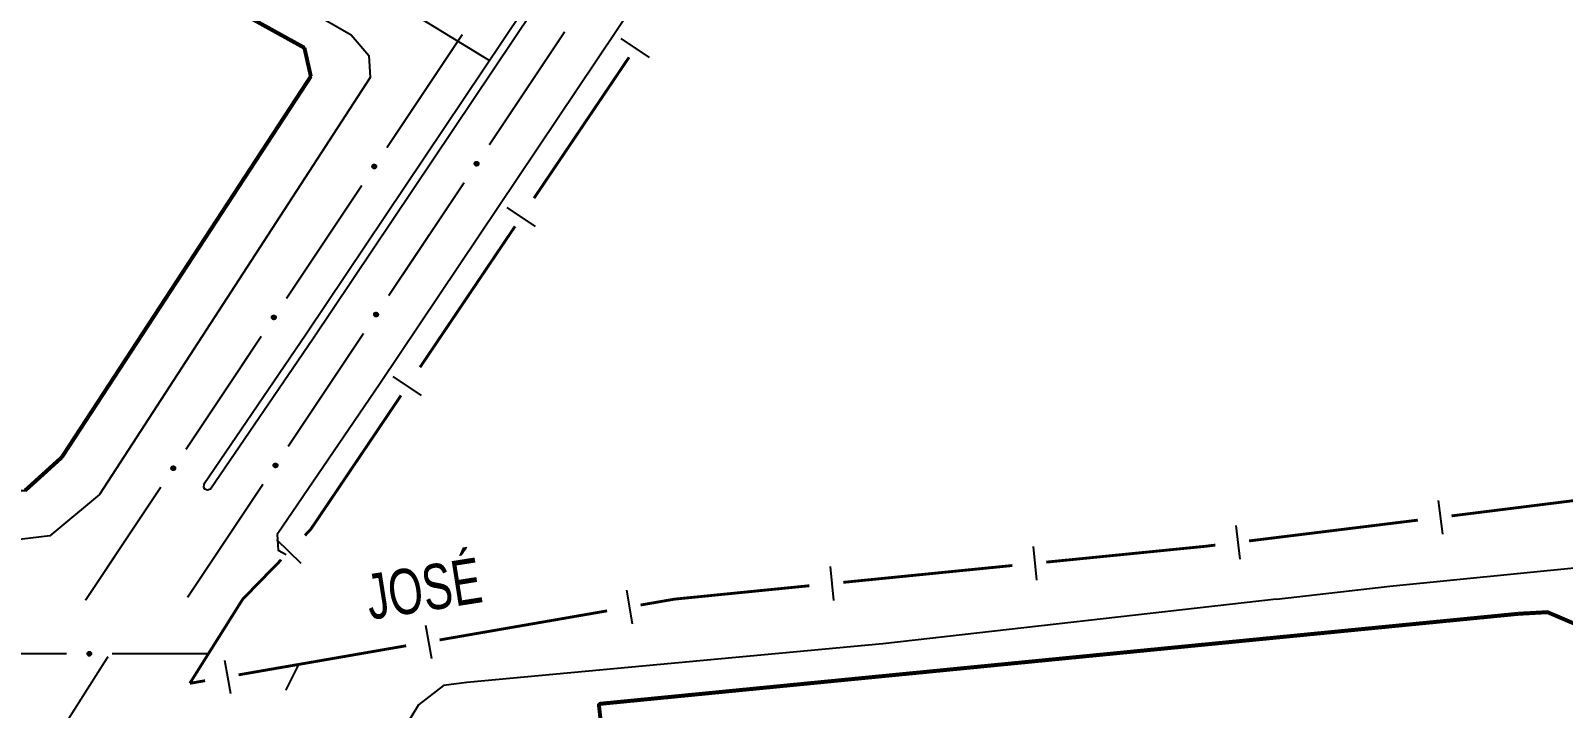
# Model space of a CAD drawing. Extents: x 202481 to 204056, y 4838981 to 4840330.
# Drawn here: x 203758.6 to 203893.8, y 4839887.9 to 4839947.7 of the extents above; entities that cross this region are included whole.
import ezdxf

# ---------------------------------------------------------------- set-up
doc = ezdxf.new("R2010")
doc.units = 0
doc.header["$LTSCALE"] = 1.5
doc.header["$MEASUREMENT"] = 0
for name, color, linetype in [('CD_MALHA_LOTES', 7, 'CONTINUOUS'), ('LM-LIM-SETORES-BAIRROS', 250, 'CONTINUOUS'), ('RU-QUADRA', 210, 'CONTINUOUS'), ('SV-EIXO-RUA-PAV', 20, 'CONTINUOUS'), ('SV-RUA-PAVIM', 7, 'CONTINUOUS'), ('SV-SEP-FISICO-VIA', 7, 'CONTINUOUS'), ('SV-TXT-RUA-PAV', 7, 'CONTINUOUS')]:
    doc.layers.add(name, color=color, linetype=linetype)
doc.styles.add('ARIAL', font='ARIAL.SHX')

msp = doc.modelspace()

# ---------------------------------------------------------------- linework, layer by layer
at = {"layer": 'CD_MALHA_LOTES', "linetype": 'Continuous', "const_width": 0.35, "flags": 128}
for points in [[(203734.73, 4839972.75), (203782.74, 4839946.21)], [(203782.74, 4839946.21), (203783.31, 4839943.69)], [(203783.31, 4839943.69), (203761.33, 4839910.06)], [(203761.33, 4839910.06), (203758.1, 4839907.13)], [(203889.88, 4839896.25), (203808.72, 4839888.29)], [(203826.5, 4839746.3), (203891.39, 4839753.65), (203892.62, 4839754.46), (203893.19, 4839755.42), (203893.77, 4839757.71), (203898.37, 4839890.65), (203897.21, 4839893.33), (203895.45, 4839895.1), (203892.43, 4839896.39), (203889.88, 4839896.25)], [(203808.72, 4839888.29), (203812.45, 4839854.3), (203799.94, 4839852.95), (203801.97, 4839831.8), (203783.88, 4839829.51), (203786.94, 4839800.49), (203805.73, 4839802.37), (203809.45, 4839769.13), (203824.12, 4839770.72), (203826.5, 4839746.3)]]:
    msp.add_lwpolyline(points, dxfattribs=at)
at = {"layer": 'LM-LIM-SETORES-BAIRROS'}
for points in [[(203813.189443, 4839945.363569), (203810.701807, 4839947.040372)], [(203803.128624, 4839930.437755), (203800.640988, 4839932.114558)], [(203793.067806, 4839915.511941), (203790.58017, 4839917.188744)], [(203882.784364, 4839906.253839), (203883.156945, 4839903.277066)], [(203782.461244, 4839900.682789), (203780.31377, 4839902.777629)], [(203864.922901, 4839904.047235), (203865.290028, 4839901.069784)], [(203847.053806, 4839902.200971), (203847.35112, 4839899.21574)], [(203829.14242, 4839900.41709), (203829.439733, 4839897.431859)], [(203811.162553, 4839898.327913), (203811.676139, 4839895.372201)], [(203793.428285, 4839895.246397), (203793.941871, 4839892.290686)], [(203775.694017, 4839892.164881), (203776.207603, 4839889.20917)]]:
    msp.add_lwpolyline(points, dxfattribs=at)
at = {"layer": 'LM-LIM-SETORES-BAIRROS', "const_width": 0.25}
for points in [[(203803.002675, 4839932.93458), (203811.38669, 4839945.372759)], [(203792.941856, 4839918.008766), (203801.325872, 4839930.446945)], [(203783.27, 4839903.66), (203791.265053, 4839915.521131)], [(203898.846782, 4839906.752554), (203883.962913, 4839904.889646)], [(203880.69, 4839904.48), (203866.098949, 4839902.680885)], [(203880.986139, 4839904.517065), (203880.69, 4839904.48)], [(203782.784067, 4839903.161858), (203783.27, 4839903.66)], [(203862.28, 4839902.21), (203848.19754, 4839900.80746)], [(203863.121497, 4839902.313758), (203862.28, 4839902.21)], [(203777.3, 4839897.54), (203780.689227, 4839901.014384)], [(203845.212309, 4839900.510146), (203830.286154, 4839899.023579)], [(203827.300923, 4839898.726265), (203816.355075, 4839897.636115)], [(203772.63, 4839890.11), (203777.222136, 4839897.416118)], [(203777.222136, 4839897.416118), (203777.3, 4839897.54)], [(203815.39, 4839897.54), (203812.404583, 4839897.021252)], [(203816.355075, 4839897.636115), (203815.39, 4839897.54)], [(203809.448872, 4839896.507666), (203794.670316, 4839893.939736)], [(203791.714604, 4839893.426151), (203776.936048, 4839890.858221)], [(203772.995099, 4839890.173439), (203772.63, 4839890.11)], [(203773.980336, 4839890.344635), (203772.995099, 4839890.173439)]]:
    msp.add_lwpolyline(points, dxfattribs=at)
at = {"layer": 'RU-QUADRA', "linetype": 'Continuous', "const_width": 0.18, "flags": 128}
for points in [[(203761.33, 4839910.06), (203758.1, 4839907.13), (203736.51, 4839906.46), (203724.39, 4839906.08), (203713.6, 4839905.75), (203706.27, 4839905.52), (203677.1, 4839904.62), (203670.74, 4839904.42), (203669.57, 4839945.76), (203669.24, 4839957.76), (203668.9, 4839969.75), (203668.55, 4839981.75), (203668.11, 4839997.74), (203667.74, 4840010.75), (203674.22, 4840007.05), (203684.64, 4840001.1), (203702.32, 4839991.01), (203710.35, 4839986.43), (203722.29, 4839979.62), (203734.73, 4839972.75), (203782.74, 4839946.21), (203783.31, 4839943.69)], [(203808.72, 4839888.29), (203812.45, 4839854.3), (203799.94, 4839852.95), (203801.97, 4839831.8), (203783.88, 4839829.51), (203786.94, 4839800.49), (203805.73, 4839802.37), (203809.45, 4839769.13), (203824.12, 4839770.72), (203826.5, 4839746.3), (203891.39, 4839753.65), (203892.62, 4839754.46), (203893.19, 4839755.42), (203893.77, 4839757.71), (203898.37, 4839890.65), (203897.21, 4839893.33), (203895.45, 4839895.1), (203892.43, 4839896.39), (203889.88, 4839896.25)]]:
    msp.add_lwpolyline(points, close=True, dxfattribs=at)
at = {"layer": 'SV-EIXO-RUA-PAV', "const_width": 0.18}
for points in [[(203799, 4839945.13), (203788.762075, 4839951.389784)], [(203796.2, 4839946.67), (203796.673868, 4839947.381769)], [(203799.052768, 4839937.640308), (203805.70846, 4839947.625386)], [(203790.023131, 4839937.393391), (203796.119682, 4839946.549376)], [(203796.119682, 4839946.549376), (203796.2, 4839946.67)], [(203781.155421, 4839924.075594), (203787.806203, 4839934.063941)], [(203790.178512, 4839924.326872), (203796.834204, 4839934.311949)], [(203772.28771, 4839910.757797), (203778.938493, 4839920.746144)], [(203781.304256, 4839911.013436), (203787.959948, 4839920.998513)], [(203763.42, 4839897.44), (203770.070783, 4839907.428348)], [(203772.43, 4839897.7), (203779.085692, 4839907.685077)], [(203749.7645, 4839892.763964), (203759.764419, 4839892.723591)], [(203765.41, 4839892.47), (203758.986754, 4839882.333831)], [(203759.764419, 4839892.723591), (203760.66, 4839892.72)], [(203760.66, 4839892.72), (203761.764412, 4839892.720134)], [(203765.764412, 4839892.720619), (203773.764412, 4839892.721589)], [(203773.764412, 4839892.721589), (203774.270471, 4839892.72)], [(203781.098449, 4839889.498275), (203781.991201, 4839891.287966)], [(203781.991201, 4839891.287966), (203782.236237, 4839891.779185)]]:
    msp.add_lwpolyline(points, dxfattribs=at)
at = {"layer": 'SV-EIXO-RUA-PAV'}
for points in [[(203788.743408, 4839935.670082), (203788.733111, 4839935.717894), (203788.734038, 4839935.761092), (203788.745181, 4839935.796898), (203788.763278, 4839935.825972), (203788.785143, 4839935.853631), (203788.813339, 4839935.876653), (203788.850294, 4839935.895273), (203788.898184, 4839935.905939), (203788.942373, 4839935.902081), (203788.978062, 4839935.893034), (203789.009465, 4839935.875909), (203789.035978, 4839935.854218), (203789.058924, 4839935.824139), (203789.077427, 4839935.786504), (203789.086987, 4839935.73809), (203789.085788, 4839935.695746), (203789.0741, 4839935.661396), (203789.056684, 4839935.629934), (203789.034023, 4839935.601965), (203789.006215, 4839935.579525), (203788.968289, 4839935.560963), (203788.920379, 4839935.552161), (203788.878133, 4839935.552875), (203788.843627, 4839935.564077), (203788.813039, 4839935.581921), (203788.785031, 4839935.603514), (203788.760709, 4839935.630894), (203788.743408, 4839935.670082)], [(203797.772198, 4839935.917629), (203797.761924, 4839935.965446), (203797.762872, 4839936.008644), (203797.774033, 4839936.044445), (203797.792145, 4839936.07351), (203797.814023, 4839936.101157), (203797.842231, 4839936.124166), (203797.879194, 4839936.142767), (203797.927089, 4839936.15341), (203797.971277, 4839936.14953), (203798.006961, 4839936.140466), (203798.038356, 4839936.123325), (203798.064858, 4839936.101622), (203798.087789, 4839936.071531), (203798.106274, 4839936.033887), (203798.11581, 4839935.985468), (203798.11459, 4839935.943125), (203798.102886, 4839935.90878), (203798.085454, 4839935.877327), (203798.062779, 4839935.849369), (203798.03496, 4839935.826943), (203797.997025, 4839935.8084), (203797.949111, 4839935.799621), (203797.906865, 4839935.800356), (203797.872365, 4839935.811575), (203797.841786, 4839935.829434), (203797.813788, 4839935.85104), (203797.789479, 4839935.878432), (203797.772198, 4839935.917629)], [(203779.875698, 4839922.352285), (203779.865401, 4839922.400097), (203779.866328, 4839922.443295), (203779.877471, 4839922.479102), (203779.895568, 4839922.508175), (203779.917433, 4839922.535834), (203779.945629, 4839922.558856), (203779.982584, 4839922.577476), (203780.030473, 4839922.588142), (203780.074663, 4839922.584284), (203780.110352, 4839922.575237), (203780.141755, 4839922.558112), (203780.168268, 4839922.536422), (203780.191213, 4839922.506342), (203780.209717, 4839922.468708), (203780.219277, 4839922.420293), (203780.218078, 4839922.377949), (203780.20639, 4839922.343599), (203780.188973, 4839922.312137), (203780.166313, 4839922.284168), (203780.138505, 4839922.261728), (203780.100579, 4839922.243166), (203780.052669, 4839922.234364), (203780.010423, 4839922.235078), (203779.975917, 4839922.24628), (203779.945329, 4839922.264124), (203779.917321, 4839922.285717), (203779.892999, 4839922.313097), (203779.875698, 4839922.352285)], [(203788.897942, 4839922.604193), (203788.887668, 4839922.65201), (203788.888616, 4839922.695207), (203788.899777, 4839922.731009), (203788.917889, 4839922.760073), (203788.939767, 4839922.787721), (203788.967975, 4839922.810729), (203789.004939, 4839922.829331), (203789.052833, 4839922.839974), (203789.097021, 4839922.836094), (203789.132706, 4839922.82703), (203789.1641, 4839922.809889), (203789.190602, 4839922.788186), (203789.213533, 4839922.758095), (203789.232018, 4839922.720451), (203789.241554, 4839922.672032), (203789.240334, 4839922.629689), (203789.22863, 4839922.595344), (203789.211198, 4839922.563891), (203789.188524, 4839922.535933), (203789.160704, 4839922.513507), (203789.12277, 4839922.494963), (203789.074855, 4839922.486185), (203789.032609, 4839922.486919), (203788.998109, 4839922.498139), (203788.96753, 4839922.515998), (203788.939532, 4839922.537604), (203788.915223, 4839922.564996), (203788.897942, 4839922.604193)], [(203780.023686, 4839909.290757), (203780.013412, 4839909.338574), (203780.01436, 4839909.381771), (203780.025521, 4839909.417572), (203780.043633, 4839909.446637), (203780.065511, 4839909.474285), (203780.093719, 4839909.497293), (203780.130683, 4839909.515895), (203780.178577, 4839909.526538), (203780.222765, 4839909.522658), (203780.25845, 4839909.513594), (203780.289844, 4839909.496453), (203780.316347, 4839909.474749), (203780.339277, 4839909.444659), (203780.357762, 4839909.407015), (203780.367298, 4839909.358596), (203780.366078, 4839909.316253), (203780.354374, 4839909.281908), (203780.336942, 4839909.250455), (203780.314268, 4839909.222497), (203780.286448, 4839909.200071), (203780.248514, 4839909.181527), (203780.200599, 4839909.172749), (203780.158353, 4839909.173483), (203780.123853, 4839909.184702), (203780.093274, 4839909.202562), (203780.065277, 4839909.224168), (203780.040968, 4839909.25156), (203780.023686, 4839909.290757)], [(203771.007987, 4839909.034488), (203770.99769, 4839909.0823), (203770.998617, 4839909.125498), (203771.00976, 4839909.161305), (203771.027858, 4839909.190378), (203771.049722, 4839909.218037), (203771.077919, 4839909.241059), (203771.114873, 4839909.259679), (203771.162763, 4839909.270345), (203771.206953, 4839909.266487), (203771.242642, 4839909.257441), (203771.274044, 4839909.240315), (203771.300557, 4839909.218625), (203771.323503, 4839909.188545), (203771.342007, 4839909.150911), (203771.351566, 4839909.102496), (203771.350367, 4839909.060153), (203771.33868, 4839909.025802), (203771.321263, 4839908.99434), (203771.298603, 4839908.966371), (203771.270794, 4839908.943931), (203771.232869, 4839908.925369), (203771.184959, 4839908.916567), (203771.142712, 4839908.917281), (203771.108206, 4839908.928483), (203771.077619, 4839908.946327), (203771.049611, 4839908.96792), (203771.025288, 4839908.9953), (203771.007987, 4839909.034488)], [(203763.620718, 4839892.830439), (203763.654804, 4839892.865514), (203763.691271, 4839892.888688), (203763.72725, 4839892.899262), (203763.761479, 4839892.900316), (203763.79662, 4839892.897451), (203763.831411, 4839892.886745), (203763.867394, 4839892.866309), (203763.902818, 4839892.832364), (203763.924102, 4839892.793446), (203763.936357, 4839892.758728), (203763.939511, 4839892.723098), (203763.936155, 4839892.689008), (203763.923839, 4839892.653236), (203763.902774, 4839892.616974), (203763.867778, 4839892.582179), (203763.831871, 4839892.559705), (203763.796802, 4839892.550391), (203763.760962, 4839892.547446), (203763.725122, 4839892.550802), (203763.69103, 4839892.561508), (203763.654558, 4839892.582784), (203763.620674, 4839892.617779), (203763.597849, 4839892.653337), (203763.588045, 4839892.688265), (203763.585941, 4839892.723615), (203763.588387, 4839892.758896), (203763.597692, 4839892.794317), (203763.620718, 4839892.830439)]]:
    msp.add_lwpolyline(points, close=True, dxfattribs=at)
for points in [[(203788.733111, 4839935.717894), (203788.813339, 4839935.876653)], [(203788.733533, 4839935.742521), (203788.795156, 4839935.857226)], [(203788.734038, 4839935.761092), (203788.785143, 4839935.853631)], [(203788.738857, 4839935.696353), (203788.828069, 4839935.879574)], [(203788.743408, 4839935.670082), (203788.850294, 4839935.895273)], [(203788.754021, 4839935.650191), (203788.873851, 4839935.89663)], [(203788.760709, 4839935.630894), (203788.898184, 4839935.905939)], [(203788.775609, 4839935.621062), (203788.917371, 4839935.900439)], [(203788.785031, 4839935.603514), (203788.942373, 4839935.902081)], [(203788.800223, 4839935.596477), (203788.955976, 4839935.894405)], [(203788.813039, 4839935.581921), (203788.978062, 4839935.893034)], [(203788.830132, 4839935.574922), (203788.994964, 4839935.88156)], [(203788.843627, 4839935.564077), (203789.009465, 4839935.875909)], [(203788.863444, 4839935.560938), (203789.021466, 4839935.862274)], [(203788.878133, 4839935.552875), (203789.035978, 4839935.854218)], [(203788.901293, 4839935.553769), (203789.045703, 4839935.83466)], [(203788.920379, 4839935.552161), (203789.058924, 4839935.824139)], [(203788.945189, 4839935.560606), (203789.066914, 4839935.802504)], [(203788.968289, 4839935.560963), (203789.077427, 4839935.786504)], [(203788.988324, 4839935.576146), (203789.078294, 4839935.755583)], [(203789.006215, 4839935.579525), (203789.086987, 4839935.73809)], [(203789.021995, 4839935.594709), (203789.083239, 4839935.711307)], [(203789.034023, 4839935.601965), (203789.085788, 4839935.695746)], [(203797.761924, 4839935.965446), (203797.842231, 4839936.124166)], [(203797.762358, 4839935.990073), (203797.824038, 4839936.104748)], [(203797.762872, 4839936.008644), (203797.814023, 4839936.101157)], [(203797.76766, 4839935.943903), (203797.856961, 4839936.127079)], [(203797.772198, 4839935.917629), (203797.879194, 4839936.142767)], [(203797.782801, 4839935.897733), (203797.902752, 4839936.144113)], [(203797.789479, 4839935.878432), (203797.927089, 4839936.15341)], [(203797.804375, 4839935.868594), (203797.946274, 4839936.1479)], [(203797.813788, 4839935.85104), (203797.971277, 4839936.14953)], [(203797.828976, 4839935.843996), (203797.984876, 4839936.141848)], [(203797.841786, 4839935.829434), (203798.006961, 4839936.140466)], [(203797.858875, 4839935.822427), (203798.023858, 4839936.128983)], [(203797.872365, 4839935.811575), (203798.038356, 4839936.123325)], [(203797.89218, 4839935.808426), (203798.050351, 4839936.109684)], [(203797.906865, 4839935.800356), (203798.064858, 4839936.101622)], [(203797.930025, 4839935.801239), (203798.074573, 4839936.082059)], [(203797.949111, 4839935.799621), (203798.087789, 4839936.071531)], [(203797.973925, 4839935.808054), (203798.095769, 4839936.049892)], [(203797.997025, 4839935.8084), (203798.106274, 4839936.033887)], [(203798.017067, 4839935.823573), (203798.107126, 4839936.002965)], [(203798.03496, 4839935.826943), (203798.11581, 4839935.985468)], [(203798.050748, 4839935.84212), (203798.112049, 4839935.958687)], [(203798.062779, 4839935.849369), (203798.11459, 4839935.943125)], [(203779.865401, 4839922.400097), (203779.945629, 4839922.558856)], [(203779.865823, 4839922.424724), (203779.927446, 4839922.53943)], [(203779.866328, 4839922.443295), (203779.917433, 4839922.535834)], [(203779.871147, 4839922.378556), (203779.960358, 4839922.561777)], [(203779.875698, 4839922.352285), (203779.982584, 4839922.577476)], [(203779.886311, 4839922.332394), (203780.006141, 4839922.578833)], [(203779.892999, 4839922.313097), (203780.030473, 4839922.588142)], [(203779.907899, 4839922.303266), (203780.049661, 4839922.582642)], [(203779.917321, 4839922.285717), (203780.074663, 4839922.584284)], [(203779.932512, 4839922.27868), (203780.088266, 4839922.576608)], [(203779.945329, 4839922.264124), (203780.110352, 4839922.575237)], [(203779.962422, 4839922.257125), (203780.127254, 4839922.563763)], [(203779.975917, 4839922.24628), (203780.141755, 4839922.558112)], [(203779.995733, 4839922.243141), (203780.153756, 4839922.544477)], [(203780.010423, 4839922.235078), (203780.168268, 4839922.536422)], [(203780.033582, 4839922.235972), (203780.177992, 4839922.516864)], [(203780.052669, 4839922.234364), (203780.191213, 4839922.506342)], [(203780.077479, 4839922.242809), (203780.199204, 4839922.484707)], [(203780.100579, 4839922.243166), (203780.209717, 4839922.468708)], [(203780.120613, 4839922.25835), (203780.210584, 4839922.437786)], [(203780.138505, 4839922.261728), (203780.219277, 4839922.420293)], [(203780.154285, 4839922.276913), (203780.215529, 4839922.39351)], [(203780.166313, 4839922.284168), (203780.218078, 4839922.377949)], [(203788.887668, 4839922.65201), (203788.967975, 4839922.810729)], [(203788.888102, 4839922.676637), (203788.949782, 4839922.791312)], [(203788.888616, 4839922.695207), (203788.939767, 4839922.787721)], [(203788.893404, 4839922.630467), (203788.982705, 4839922.813643)], [(203788.897942, 4839922.604193), (203789.004939, 4839922.829331)], [(203788.908545, 4839922.584297), (203789.028497, 4839922.830676)], [(203788.915223, 4839922.564996), (203789.052833, 4839922.839974)], [(203788.930119, 4839922.555158), (203789.072018, 4839922.834464)], [(203788.939532, 4839922.537604), (203789.097021, 4839922.836094)], [(203788.95472, 4839922.53056), (203789.11062, 4839922.828412)], [(203788.96753, 4839922.515998), (203789.132706, 4839922.82703)], [(203788.984619, 4839922.508991), (203789.149602, 4839922.815547)], [(203788.998109, 4839922.498139), (203789.1641, 4839922.809889)], [(203789.017924, 4839922.49499), (203789.176095, 4839922.796248)], [(203789.032609, 4839922.486919), (203789.190602, 4839922.788186)], [(203789.055769, 4839922.487802), (203789.200317, 4839922.768623)], [(203789.074855, 4839922.486185), (203789.213533, 4839922.758095)], [(203789.099669, 4839922.494618), (203789.221513, 4839922.736456)], [(203789.12277, 4839922.494963), (203789.232018, 4839922.720451)], [(203789.142811, 4839922.510137), (203789.23287, 4839922.689529)], [(203789.160704, 4839922.513507), (203789.241554, 4839922.672032)], [(203789.176492, 4839922.528684), (203789.237793, 4839922.645251)], [(203789.188524, 4839922.535933), (203789.240334, 4839922.629689)], [(203780.013412, 4839909.338574), (203780.093719, 4839909.497293)], [(203780.013847, 4839909.363201), (203780.075526, 4839909.477876)], [(203780.01436, 4839909.381771), (203780.065511, 4839909.474285)], [(203780.019148, 4839909.31703), (203780.108449, 4839909.500207)], [(203780.023686, 4839909.290757), (203780.130683, 4839909.515895)], [(203780.034289, 4839909.270861), (203780.154241, 4839909.51724)], [(203780.040968, 4839909.25156), (203780.178577, 4839909.526538)], [(203780.055863, 4839909.241721), (203780.197762, 4839909.521028)], [(203780.065277, 4839909.224168), (203780.222765, 4839909.522658)], [(203780.080464, 4839909.217124), (203780.236365, 4839909.514975)], [(203780.093274, 4839909.202562), (203780.25845, 4839909.513594)], [(203780.110363, 4839909.195554), (203780.275346, 4839909.502111)], [(203780.123853, 4839909.184702), (203780.289844, 4839909.496453)], [(203780.143668, 4839909.181554), (203780.301839, 4839909.482812)], [(203780.158353, 4839909.173483), (203780.316347, 4839909.474749)], [(203770.99769, 4839909.0823), (203771.077919, 4839909.241059)], [(203770.998112, 4839909.106928), (203771.059735, 4839909.221633)], [(203770.998617, 4839909.125498), (203771.049722, 4839909.218037)], [(203771.003437, 4839909.06076), (203771.092648, 4839909.24398)], [(203771.007987, 4839909.034488), (203771.114873, 4839909.259679)], [(203771.018601, 4839909.014597), (203771.138431, 4839909.261036)], [(203771.025288, 4839908.9953), (203771.162763, 4839909.270345)], [(203771.040189, 4839908.985469), (203771.18195, 4839909.264845)], [(203771.049611, 4839908.96792), (203771.206953, 4839909.266487)], [(203771.064802, 4839908.960883), (203771.220556, 4839909.258811)], [(203771.077619, 4839908.946327), (203771.242642, 4839909.257441)], [(203771.094712, 4839908.939328), (203771.259543, 4839909.245966)], [(203771.108206, 4839908.928483), (203771.274044, 4839909.240315)], [(203771.128023, 4839908.925344), (203771.286046, 4839909.22668)], [(203771.142712, 4839908.917281), (203771.300557, 4839909.218625)], [(203771.165872, 4839908.918175), (203771.310282, 4839909.199067)], [(203771.184959, 4839908.916567), (203771.323503, 4839909.188545)], [(203771.209769, 4839908.925012), (203771.331493, 4839909.16691)], [(203771.232869, 4839908.925369), (203771.342007, 4839909.150911)], [(203771.252903, 4839908.940553), (203771.342873, 4839909.119989)], [(203771.270794, 4839908.943931), (203771.351566, 4839909.102496)], [(203771.286575, 4839908.959116), (203771.347818, 4839909.075713)], [(203771.298603, 4839908.966371), (203771.350367, 4839909.060153)], [(203780.181514, 4839909.174366), (203780.326062, 4839909.455187)], [(203780.200599, 4839909.172749), (203780.339277, 4839909.444659)], [(203780.225413, 4839909.181181), (203780.347257, 4839909.42302)], [(203780.248514, 4839909.181527), (203780.357762, 4839909.407015)], [(203780.268556, 4839909.196701), (203780.358614, 4839909.376093)], [(203780.286448, 4839909.200071), (203780.367298, 4839909.358596)], [(203780.302236, 4839909.215247), (203780.363537, 4839909.331815)], [(203780.314268, 4839909.222497), (203780.366078, 4839909.316253)], [(203763.585941, 4839892.723615), (203763.936357, 4839892.758728)], [(203763.588045, 4839892.688265), (203763.939511, 4839892.723098)], [(203763.588387, 4839892.758896), (203763.924102, 4839892.793446)], [(203763.589591, 4839892.705509), (203763.936176, 4839892.7383)], [(203763.590951, 4839892.742351), (203763.925255, 4839892.77787)], [(203763.596418, 4839892.670032), (203763.934815, 4839892.705551)], [(203763.597692, 4839892.794317), (203763.902818, 4839892.832364)], [(203763.597769, 4839892.776465), (203763.908876, 4839892.813345)], [(203763.597849, 4839892.653337), (203763.936155, 4839892.689008)], [(203763.610046, 4839892.81058), (203763.881582, 4839892.847455)], [(203763.611432, 4839892.634557), (203763.925268, 4839892.670072)], [(203763.620674, 4839892.617779), (203763.923839, 4839892.653236)], [(203763.620718, 4839892.830439), (203763.867394, 4839892.866309)], [(203763.640061, 4839892.84879), (203763.842007, 4839892.876105)], [(203763.641455, 4839892.601812), (203763.910262, 4839892.634593)], [(203763.654558, 4839892.582784), (203763.902774, 4839892.616974)], [(203763.654804, 4839892.865514), (203763.831411, 4839892.886745)], [(203763.675535, 4839892.878814), (203763.805163, 4839892.89111)], [(203763.678301, 4839892.574526), (203763.877518, 4839892.599111)], [(203763.69103, 4839892.561508), (203763.867778, 4839892.582179)], [(203763.691271, 4839892.888688), (203763.79662, 4839892.897451)], [(203763.712416, 4839892.556791), (203763.843408, 4839892.570452)], [(203763.725122, 4839892.550802), (203763.831871, 4839892.559705)]]:
    msp.add_lwpolyline(points, dxfattribs=at)
at = {"layer": 'SV-RUA-PAVIM', "linetype": 'Continuous'}
for points in [[(203890.472974, 4840067.393493, 11.15), (203789.4, 4839916.54, 11.15), (203780.34, 4839903.26, 11.15)], [(203780.34, 4839903.26, 11.15), (203780.44, 4839901.87, 11.15), (203781.134472, 4839901.470815, 11.15)], [(203868.51, 4839897.54, 11.76), (203878.53, 4839898.68, 11.76), (203901, 4839900.91, 11.76), (203902.86, 4839900.65, 11.95), (203903.96, 4839899.59, 11.93), (203904.51, 4839897.85, 11.93), (203904.52, 4839897.54, 11.93)], [(203868.51, 4839897.54, 11.76), (203833.78, 4839893.6, 11.04), (203797.07, 4839890.17, 11.04), (203795.01, 4839889.91, 11.04), (203792.8, 4839888.22, 11.04), (203788.45, 4839881.03, 11.04)]]:
    msp.add_polyline3d(points, dxfattribs=at)
msp.add_polyline3d([(203753.44, 4839902.95, 11.5), (203671.96, 4839901.23, 10.77), (203669.81, 4839901.73, 6.73), (203668.89, 4839903.57, 6.81), (203665.02, 4840012.13, 6.93), (203665.15, 4840012.98, 6.93), (203665.82, 4840013.71, 6.93), (203666.54, 4840014.46, 6.93), (203667.3, 4840014.83, 6.93), (203668.72, 4840014.75, 6.93), (203733.35, 4839977.87, 7.83), (203754.01, 4839966.28, 7.83), (203786.87, 4839947.35, 10.27), (203788.42, 4839945.54, 10.82), (203788.54, 4839943.59, 10.88), (203764.66, 4839906.79, 11.35), (203760.27, 4839903.13, 10.56), (203756.87, 4839902.73, 10.57)], close=True, dxfattribs=at)
at = {"layer": 'SV-SEP-FISICO-VIA', "linetype": 'Continuous'}
msp.add_polyline3d([(203883.673831, 4840071.315549, 11.15), (203782.91, 4839920.92, 11.15), (203773.88, 4839907.67, 11.15), (203773.85, 4839907.44, 11.15), (203773.92, 4839907.28, 11.15), (203774.19, 4839907.19, 11.15), (203774.45, 4839907.28, 11.15), (203783.49, 4839920.53, 11.15), (203884.283264, 4840070.964001, 12.57)], dxfattribs=at)

# ---------------------------------------------------------------- texts
at = {"layer": 'SV-TXT-RUA-PAV', "style": 'ARIAL', "width": 0.7}
msp.add_text('JOSÉ', height=4, rotation=9, dxfattribs=at).set_placement((203788.53436, 4839895.703758))

doc.saveas('drawing.dxf')
